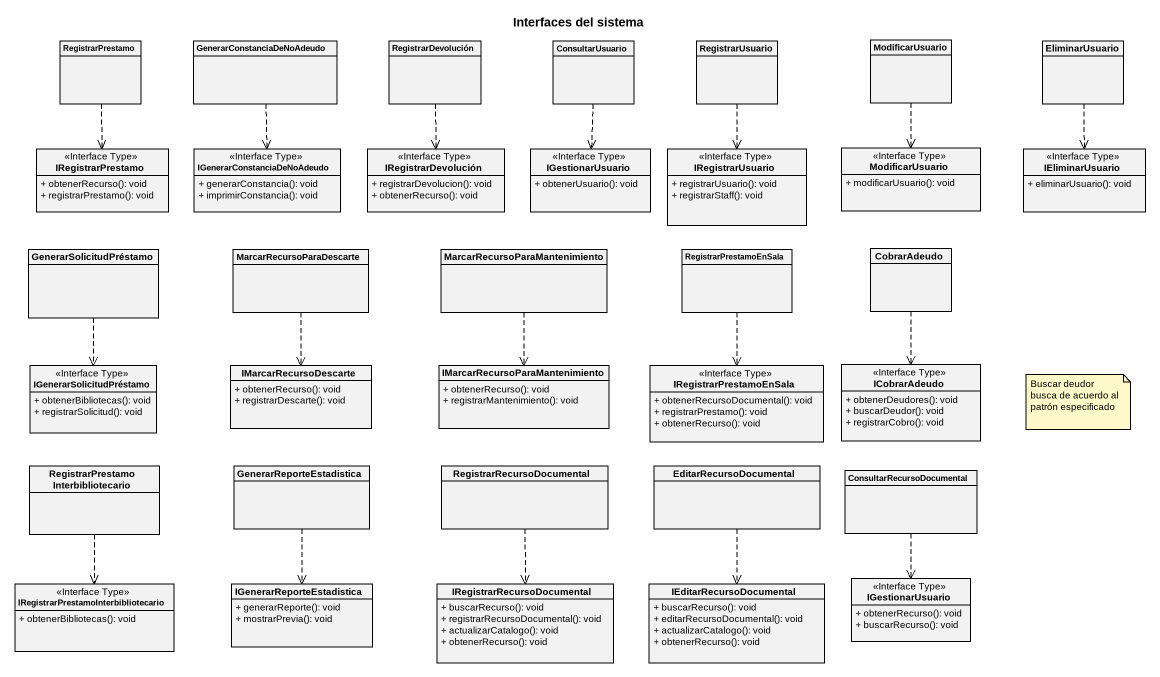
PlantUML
@startuml
title Interfaces del sistema
hide circle
hide empty members
skinparam classAttributeIconSize 0
class RegistrarPrestamo
class GenerarConstanciaDeNoAdeudo
class RegistrarDevolución
class ConsultarUsuario
class RegistrarUsuario
class ModificarUsuario
class EliminarUsuario
class IRegistrarPrestamo <<Interface Type>> {
  + obtenerRecurso(): void
  + registrarPrestamo(): void
}
class IGenerarConstanciaDeNoAdeudo <<Interface Type>> {
  + generarConstancia(): void
  + imprimirConstancia(): void
}
class IRegistrarDevolución <<Interface Type>> {
  + registrarDevolucion(): void
  + obtenerRecurso(): void
}
class IGestionarUsuario <<Interface Type>> {
  + obtenerUsuario(): void
}
class IRegistrarUsuario <<Interface Type>> {
  + registrarUsuario(): void
  + registrarStaff(): void
}
class "ModificarUsuario" as ModificarUsuario_2 <<Interface Type>> {
  + modificarUsuario(): void
}
class IEliminarUsuario <<Interface Type>> {
  + eliminarUsuario(): void
}
class GenerarSolicitudPréstamo
class MarcarRecursoParaDescarte
class "MarcarRecursoParaMantenimiento" as MarcarRecursoParaMantenimien
class RegistrarPrestamoEnSala
class CobrarAdeudo
class IGenerarSolicitudPréstamo <<Interface Type>> {
  + obtenerBibliotecas(): void
  + registrarSolicitud(): void
}
class IMarcarRecursoDescarte {
  + obtenerRecurso(): void
  + registrarDescarte(): void
}
class "IMarcarRecursoParaMantenimiento" as IMarcarRecursoParaMantenimie {
  + obtenerRecurso(): void
  + registrarMantenimiento(): void
}
class IRegistrarPrestamoEnSala <<Interface Type>> {
  + obtenerRecursoDocumental(): void
  + registrarPrestamo(): void
  + obtenerRecurso(): void
}
class ICobrarAdeudo <<Interface Type>> {
  + obtenerDeudores(): void
  + buscarDeudor(): void
  + registrarCobro(): void
}
class "RegistrarPrestamoInterbibliotecario" as RegistrarPrestamoInterbiblio
class GenerarReporteEstadistica
class RegistrarRecursoDocumental
class EditarRecursoDocumental
class ConsultarRecursoDocumental
class "IRegistrarPrestamoInterbibliotecario" as IRegistrarPrestamoInterbibli <<Interface Type>> {
  + obtenerBibliotecas(): void
}
class IGenerarReporteEstadistica {
  + generarReporte(): void
  + mostrarPrevia(): void
}
class IRegistrarRecursoDocumental {
  + buscarRecurso(): void
  + registrarRecursoDocumental(): void
  + actualizarCatalogo(): void
  + obtenerRecurso(): void
}
class IEditarRecursoDocumental {
  + buscarRecurso(): void
  + editarRecursoDocumental(): void
  + actualizarCatalogo(): void
  + obtenerRecurso(): void
}
class "IGestionarUsuario" as IGestionarUsuario_2 <<Interface Type>> {
  + obtenerRecurso(): void
  + buscarRecurso(): void
}
RegistrarPrestamo ..> IRegistrarPrestamo
GenerarConstanciaDeNoAdeudo ..> IGenerarConstanciaDeNoAdeudo
RegistrarDevolución ..> IRegistrarDevolución
ConsultarUsuario ..> IGestionarUsuario
RegistrarUsuario ..> IRegistrarUsuario
ModificarUsuario ..> ModificarUsuario_2
EliminarUsuario ..> IEliminarUsuario
GenerarSolicitudPréstamo ..> IGenerarSolicitudPréstamo
MarcarRecursoParaDescarte ..> IMarcarRecursoDescarte
MarcarRecursoParaMantenimien ..> IMarcarRecursoParaMantenimie
RegistrarPrestamoEnSala ..> IRegistrarPrestamoEnSala
CobrarAdeudo ..> ICobrarAdeudo
RegistrarPrestamoInterbiblio ..> IRegistrarPrestamoInterbibli
GenerarReporteEstadistica ..> IGenerarReporteEstadistica
RegistrarRecursoDocumental ..> IRegistrarRecursoDocumental
EditarRecursoDocumental ..> IEditarRecursoDocumental
ConsultarRecursoDocumental ..> IGestionarUsuario_2
note as N1
  Buscar deudor busca de acuerdo al patrón especificado
end note
@enduml
